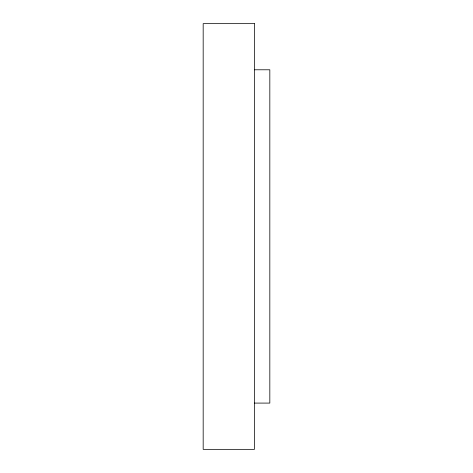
<?xml version="1.0" encoding="UTF-8"?>
<svg xmlns="http://www.w3.org/2000/svg" width="473" height="473" viewBox="0 0 473 473"><rect width="100%" height="100%" fill="white"/><g stroke="black" fill="none" stroke-linecap="round" stroke-linejoin="round"><path stroke-width="0.71" d="M254.444 69.785L269.823 69.785L269.823 403.091L254.444 403.091M254.444 23.65L203.177 23.65L203.177 449.35L254.444 449.35L254.444 23.65"/></g></svg>
